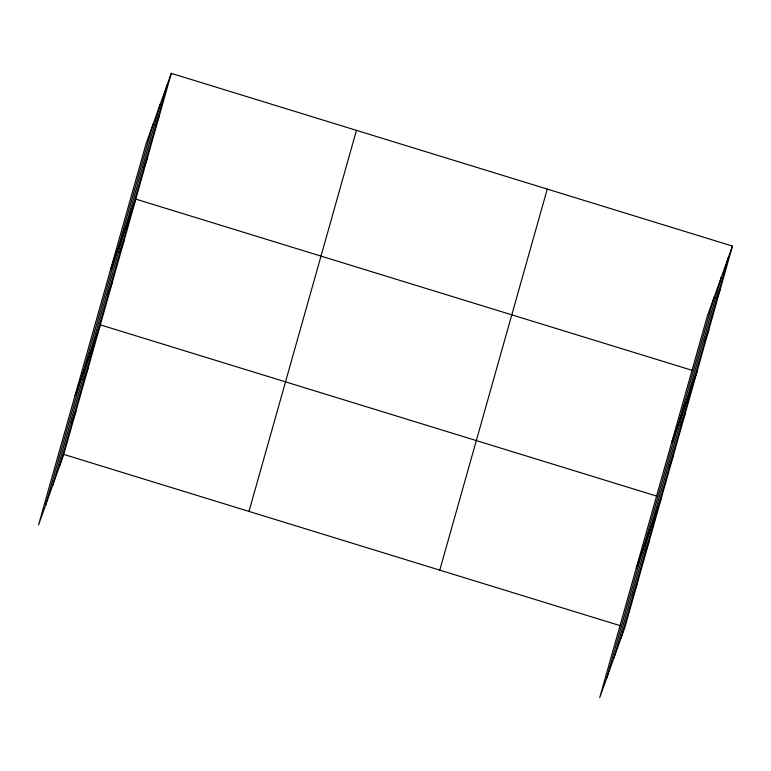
<?xml version="1.0" encoding="UTF-8"?>
<svg xmlns="http://www.w3.org/2000/svg" width="771" height="771" viewBox="0 0 771 771"><rect width="100%" height="100%" fill="white"/><g stroke="black" fill="none" stroke-linecap="round" stroke-linejoin="round"><path stroke-width="1.16" d="M45.556 505.352L153.034 124.304M52.775 485.2L160.252 104.143M59.772 465.636L167.259 84.579M171.278 73.361L146.027 143.869L38.55 524.916L63.791 454.418L171.278 73.361L732.45 246.084L624.973 627.131L599.722 697.639L707.209 316.582L732.45 246.084M248.985 511.414L356.462 130.357M439.778 570.145L547.265 189.088M606.729 678.075L714.216 297.018M613.947 657.914L721.425 276.856M620.954 638.349L728.431 257.292M155.434 126.492L159.452 115.284M143.608 168.415L147.627 157.197M110.561 269.609L135.802 199.111L692.464 370.437M119.968 252.242L123.986 241.034M108.142 294.165L112.161 282.947M75.095 395.359L100.336 324.861L656.998 496.187M84.135 379.265L88.154 368.046M71.954 422.45L75.972 411.232M716.616 299.215L720.625 287.997M704.79 341.129L708.8 329.911M671.743 442.323L696.984 371.824M681.14 424.956L685.159 413.748M669.315 466.879L673.334 455.661M636.268 568.073L661.508 497.574M645.317 551.978L649.327 540.76M633.136 595.164L637.154 583.946M63.791 454.418L620.453 625.744"/></g></svg>
